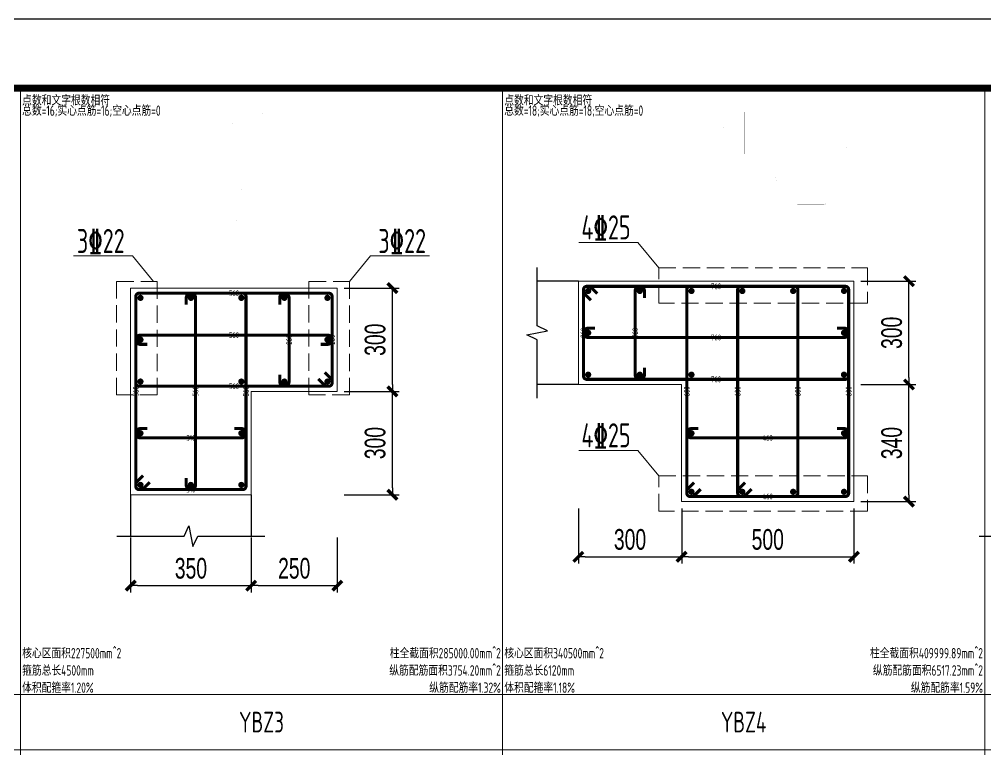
# Model space of a CAD drawing. Extents: x -129922 to 1190196, y -520662 to 139923.
# Drawn here: x 409931 to 423961, y -40897 to -30297 of the extents above; entities that cross this region are included whole.
import ezdxf
from ezdxf.enums import TextEntityAlignment as Align

# ---------------------------------------------------------------- set-up
doc = ezdxf.new("R2010")
doc.units = 0
doc.header["$LTSCALE"] = 1000
doc.header["$MEASUREMENT"] = 0
doc.linetypes.add('DASH', pattern=[0.35, 0.25, -0.1])
for name, color, linetype, lineweight in [('S-墙柱-编号', 4, 'Continuous', 20), ('S-大样-REIN', 1, 'Continuous', 20), ('S-大样-实线', 2, 'Continuous', 20), ('S-板-楼板负筋', 1, 'Continuous', 20), ('S-通用-TAB', 7, 'Continuous', 20)]:
    doc.layers.add(name, color=color, linetype=linetype, lineweight=lineweight)
for name, color, linetype in [('S-大样-实线-pdx', 7, 'Continuous'), ('Y-云图图框', 7, 'Continuous'), ('z-计算配筋', 7, 'Continuous'), ('z-详图标注', 3, 'Continuous')]:
    doc.layers.add(name, color=color, linetype=linetype)
doc.layers.add('箍筋长度', color=3, linetype='Continuous', plot=False)
doc.layers.add('配箍校核', color=34, linetype='Continuous', plot=False)
doc.styles.add('_YT_Name', font='', dxfattribs={"width": 0.8})
doc.styles.add('_YT_Sign_Text', font='ros.shx', dxfattribs={"width": 0.8, "bigfont": 'hztxt.shx'})
doc.styles.add('BW_Dim', font='Bweng.shx', dxfattribs={"width": 0.7, "bigfont": 'hztxt.shx'})
doc.styles.add('BW_Rein', font='tssdeng.shx', dxfattribs={"width": 0.7, "bigfont": 'hztxt.shx'})
doc.styles.get("Standard").update_dxf_attribs({"font": 'gbenor.shx', "bigfont": 'gbcbig.shx'})
doc.styles.add('TSSD_Rein', font='tssdeng.shx', dxfattribs={"width": 0.7, "bigfont": 'hztxt.shx'})
doc.styles.get('_YT_Name').set_extended_font_data('SimHei')
doc.dimstyles.new('Cyz_20_100', dxfattribs={"dimtxt": 300, "dimasz": 100, "dimexe": 100, "dimexo": 100, "dimgap": 100, "dimtad": 1, "dimdec": 0, "dimlfac": 0.2, "dimzin": 0, "dimdsep": 46, "dimtxsty": 'BW_Dim', "dimblk": '_bwk', "dimcen": 0, "dimclrt": 7, "dimadec": 0, "dimazin": 0, "dimtfac": 1, "dimtdec": 0, "dimtix": 1, "dimtmove": 2, "dimatfit": 0, "dimfxl": 0, "dimtolj": 1, "dimtzin": 0, "dimarcsym": 0})

# ---------------------------------------------------------------- blocks, each defined once
blk = doc.blocks.new('_bwk')
blk.add_line((-1, 0), (0, 0))
at = {"const_width": 0.5}
blk.add_lwpolyline([(-0.7, -0.7), (0.7, 0.7)], dxfattribs=at)
blk = doc.blocks.new('*D731')
at = {"layer": 'Defpoints', "color": 0, "transparency": 16777216}
for p in [(414547, -35697), (415347, -35697), (414547, -37197)]:
    blk.add_point(p, dxfattribs=at)
at = {"layer": 'z-详图标注', "color": 0, "lineweight": -2, "transparency": 16777216}
for p, q in [((414647, -35697), (415447, -35697)), ((415347, -37097), (415347, -35797)), ((414647, -37197), (415447, -37197))]:
    blk.add_line(p, q, dxfattribs=at)
at = {"layer": 'z-详图标注', "color": 0, "lineweight": -2, "transparency": 16777216, "xscale": 100, "yscale": 100, "zscale": 100}
for p, rotation in [((415347, -35697), 90), ((415347, -37197), 270)]:
    blk.add_blockref('_bwk', p, dxfattribs=dict(at, rotation=rotation))
at = {"layer": 'z-详图标注', "color": 7, "transparency": 16777216, "insert": (415097, -36447), "char_height": 300, "attachment_point": 5, "rotation": 90, "style": 'BW_Dim'}
blk.add_mtext('\\A1;300', dxfattribs=at)
blk = doc.blocks.new('*D732')
at = {"layer": 'Defpoints', "color": 0, "transparency": 16777216}
for p in [(414547, -34197), (415347, -34197), (414547, -35697)]:
    blk.add_point(p, dxfattribs=at)
at = {"layer": 'z-详图标注', "color": 0, "lineweight": -2, "transparency": 16777216}
for p, q in [((414647, -34197), (415447, -34197)), ((415347, -35597), (415347, -34297)), ((414647, -35697), (415447, -35697))]:
    blk.add_line(p, q, dxfattribs=at)
at = {"layer": 'z-详图标注', "color": 0, "lineweight": -2, "transparency": 16777216, "xscale": 100, "yscale": 100, "zscale": 100}
for p, rotation in [((415347, -34197), 90), ((415347, -35697), 270)]:
    blk.add_blockref('_bwk', p, dxfattribs=dict(at, rotation=rotation))
at = {"layer": 'z-详图标注', "color": 7, "transparency": 16777216, "insert": (415097, -34947), "char_height": 300, "attachment_point": 5, "rotation": 90, "style": 'BW_Dim'}
blk.add_mtext('\\A1;300', dxfattribs=at)
blk = doc.blocks.new('*D733')
at = {"layer": 'Defpoints', "color": 0, "transparency": 16777216}
for p in [(411547, -37716), (413297, -37716), (413297, -38516)]:
    blk.add_point(p, dxfattribs=at)
at = {"layer": 'z-详图标注', "color": 0, "lineweight": -2, "transparency": 16777216}
for p, q in [((411547, -37816), (411547, -38616)), ((413297, -37816), (413297, -38616)), ((411647, -38516), (413197, -38516))]:
    blk.add_line(p, q, dxfattribs=at)
at = {"layer": 'z-详图标注', "color": 0, "lineweight": -2, "transparency": 16777216, "xscale": 100, "yscale": 100, "zscale": 100, "rotation": 180}
blk.add_blockref('_bwk', (411547, -38516), dxfattribs=at)
at = {"layer": 'z-详图标注', "color": 0, "lineweight": -2, "transparency": 16777216, "xscale": 100, "yscale": 100, "zscale": 100}
blk.add_blockref('_bwk', (413297, -38516), dxfattribs=at)
at = {"layer": 'z-详图标注', "color": 7, "transparency": 16777216, "insert": (412422, -38266), "char_height": 300, "attachment_point": 5, "style": 'BW_Dim'}
blk.add_mtext('\\A1;350', dxfattribs=at)
blk = doc.blocks.new('*D734')
at = {"layer": 'Defpoints', "color": 0, "transparency": 16777216}
for p in [(413297, -37716), (414547, -37716), (414547, -38516)]:
    blk.add_point(p, dxfattribs=at)
at = {"layer": 'z-详图标注', "color": 0, "lineweight": -2, "transparency": 16777216}
for p, q in [((413297, -37816), (413297, -38616)), ((414547, -37816), (414547, -38616)), ((413397, -38516), (414447, -38516))]:
    blk.add_line(p, q, dxfattribs=at)
at = {"layer": 'z-详图标注', "color": 0, "lineweight": -2, "transparency": 16777216, "xscale": 100, "yscale": 100, "zscale": 100, "rotation": 180}
blk.add_blockref('_bwk', (413297, -38516), dxfattribs=at)
at = {"layer": 'z-详图标注', "color": 0, "lineweight": -2, "transparency": 16777216, "xscale": 100, "yscale": 100, "zscale": 100}
blk.add_blockref('_bwk', (414547, -38516), dxfattribs=at)
at = {"layer": 'z-详图标注', "color": 7, "transparency": 16777216, "insert": (413922, -38266), "char_height": 300, "attachment_point": 5, "style": 'BW_Dim'}
blk.add_mtext('\\A1;250', dxfattribs=at)
blk = doc.blocks.new('*D735')
at = {"layer": 'Defpoints', "color": 0, "transparency": 16777216}
for p in [(422047, -35597), (422847, -35597), (422047, -37297)]:
    blk.add_point(p, dxfattribs=at)
at = {"layer": 'z-详图标注', "color": 0, "lineweight": -2, "transparency": 16777216}
for p, q in [((422147, -35597), (422947, -35597)), ((422847, -37197), (422847, -35697)), ((422147, -37297), (422947, -37297))]:
    blk.add_line(p, q, dxfattribs=at)
at = {"layer": 'z-详图标注', "color": 0, "lineweight": -2, "transparency": 16777216, "xscale": 100, "yscale": 100, "zscale": 100}
for p, rotation in [((422847, -35597), 90), ((422847, -37297), 270)]:
    blk.add_blockref('_bwk', p, dxfattribs=dict(at, rotation=rotation))
at = {"layer": 'z-详图标注', "color": 7, "transparency": 16777216, "insert": (422597, -36447), "char_height": 300, "attachment_point": 5, "rotation": 90, "style": 'BW_Dim'}
blk.add_mtext('\\A1;340', dxfattribs=at)
blk = doc.blocks.new('*D736')
at = {"layer": 'Defpoints', "color": 0, "transparency": 16777216}
for p in [(422047, -34097), (422847, -34097), (422047, -35597)]:
    blk.add_point(p, dxfattribs=at)
at = {"layer": 'z-详图标注', "color": 0, "lineweight": -2, "transparency": 16777216}
for p, q in [((422147, -34097), (422947, -34097)), ((422847, -35497), (422847, -34197)), ((422147, -35597), (422947, -35597))]:
    blk.add_line(p, q, dxfattribs=at)
at = {"layer": 'z-详图标注', "color": 0, "lineweight": -2, "transparency": 16777216, "xscale": 100, "yscale": 100, "zscale": 100}
for p, rotation in [((422847, -34097), 90), ((422847, -35597), 270)]:
    blk.add_blockref('_bwk', p, dxfattribs=dict(at, rotation=rotation))
at = {"layer": 'z-详图标注', "color": 7, "transparency": 16777216, "insert": (422597, -34847), "char_height": 300, "attachment_point": 5, "rotation": 90, "style": 'BW_Dim'}
blk.add_mtext('\\A1;300', dxfattribs=at)
blk = doc.blocks.new('*D737')
at = {"layer": 'Defpoints', "color": 0, "transparency": 16777216}
for p in [(418047, -37297), (419547, -37297), (419547, -38097)]:
    blk.add_point(p, dxfattribs=at)
at = {"layer": 'z-详图标注', "color": 0, "lineweight": -2, "transparency": 16777216}
for p, q in [((418047, -37397), (418047, -38197)), ((419547, -37397), (419547, -38197)), ((418147, -38097), (419447, -38097))]:
    blk.add_line(p, q, dxfattribs=at)
at = {"layer": 'z-详图标注', "color": 0, "lineweight": -2, "transparency": 16777216, "xscale": 100, "yscale": 100, "zscale": 100, "rotation": 180}
blk.add_blockref('_bwk', (418047, -38097), dxfattribs=at)
at = {"layer": 'z-详图标注', "color": 0, "lineweight": -2, "transparency": 16777216, "xscale": 100, "yscale": 100, "zscale": 100}
blk.add_blockref('_bwk', (419547, -38097), dxfattribs=at)
at = {"layer": 'z-详图标注', "color": 7, "transparency": 16777216, "insert": (418797, -37847), "char_height": 300, "attachment_point": 5, "style": 'BW_Dim'}
blk.add_mtext('\\A1;300', dxfattribs=at)
blk = doc.blocks.new('*D738')
at = {"layer": 'Defpoints', "color": 0, "transparency": 16777216}
for p in [(419547, -37297), (422047, -37297), (422047, -38097)]:
    blk.add_point(p, dxfattribs=at)
at = {"layer": 'z-详图标注', "color": 0, "lineweight": -2, "transparency": 16777216}
for p, q in [((419547, -37397), (419547, -38197)), ((422047, -37397), (422047, -38197)), ((419647, -38097), (421947, -38097))]:
    blk.add_line(p, q, dxfattribs=at)
at = {"layer": 'z-详图标注', "color": 0, "lineweight": -2, "transparency": 16777216, "xscale": 100, "yscale": 100, "zscale": 100, "rotation": 180}
blk.add_blockref('_bwk', (419547, -38097), dxfattribs=at)
at = {"layer": 'z-详图标注', "color": 0, "lineweight": -2, "transparency": 16777216, "xscale": 100, "yscale": 100, "zscale": 100}
blk.add_blockref('_bwk', (422047, -38097), dxfattribs=at)
at = {"layer": 'z-详图标注', "color": 7, "transparency": 16777216, "insert": (420797, -37847), "char_height": 300, "attachment_point": 5, "style": 'BW_Dim'}
blk.add_mtext('\\A1;500', dxfattribs=at)
blk = doc.blocks.new('ECMCTK_A1_横_单行图名--0')
at = {"color": 4}
blk.add_lwpolyline([(0, 0), (841, 0), (841, 594), (0, 594)], close=True, dxfattribs=at)
at = {"const_width": 1}
blk.add_lwpolyline([(25, 10), (831, 10), (831, 584), (25, 584)], close=True, dxfattribs=at)
at = {"color": 80, "flags": 3}
for tag, height, p in [('YTHQINS', 3, (34.31, 585.5)), ('ECMCKEY', 3, (292.07, 288.23)), ('YTTQINS', 5.62, (848.03, 12.81)), ('YTFRAME', 3, (652.76, 5.84)), ('YTBARCODE_T1', 3, (749.78, 5.95))]:
    blk.add_attdef(tag, text='', height=height, dxfattribs=at).set_placement(p, align=Align.MIDDLE_CENTER)
for tag, height, style, width, p in [('证书编号', 4, '_YT_Sign_Text', 0.8, (708.87, 43.81)), ('审查批准号', 4, '_YT_Sign_Text', 0.8, (761.06, 43.81)), ('工程号', 4, '_YT_Sign_Text', 0.5, (804.08, 44.12)), ('设计单位', 6, '_YT_Name', 0.8, (623.75, 38.6)), ('建设单位', 4, '_YT_Sign_Text', 0.8, (734.96, 36.11)), ('阶段', 4, '_YT_Sign_Text', 0.8, (804.08, 35.81)), ('项目号', 4, '_YT_Sign_Text', 0.5, (822.08, 33.72)), ('项目名称', 4, '_YT_Sign_Text', 0.8, (734.96, 28.11)), ('专业', 4, '_YT_Sign_Text', 0.8, (804.08, 27.31)), ('图纸编号', 4, '_YT_Sign_Text', 0.5, (803.93, 19.36)), ('图纸名称', 4.5, '_YT_Name', 0.8, (735.39, 15.06)), ('版本号', 4, '_YT_Sign_Text', 0.8, (822.08, 13)), ('出图比例', 4.2, '_YT_Sign_Text', 0.8, (681.82, 11.78)), ('日期', 4, '_YT_Sign_Text', 0.5, (803.88, 12.13))]:
    blk.add_attdef(tag, text='', height=height, dxfattribs=dict(style=style, width=width)).set_placement(p, align=Align.CENTER)
at = {"style": '_YT_Sign_Text', "width": 0.8, "flags": 3}
for tag, p, height in [('[审定人]', (590.95, 27.81), 4.1), ('{审定人}', (605.87, 26.45), 6.24), ('[校对人]', (642.23, 27.82), 4.1), ('{校对人}', (658.35, 26.53), 6.24), ('{审核人}', (606.98, 18.44), 6.24), ('{设计人}', (658.48, 18.54), 6.24), ('[审核人]', (591.01, 19.76), 4.1), ('[设计人]', (642.47, 20.21), 4.1), ('{项目负责人}', (608.28, 10.72), 6.24), ('{专业负责人}', (658.58, 10.36), 6.24), ('[项目负责人]', (590.78, 12.01), 4.1), ('[专业负责人]', (642.74, 11.77), 4.1)]:
    blk.add_attdef(tag, p, '', height=height, dxfattribs=at)
at = {"color": 80, "flags": 3}
for tag, p in [('YTQRCODE', (551.04, 11.91)), ('YTBZSIT', (25, 10)), ('EXT_TK_LEFT', (25, 10))]:
    blk.add_attdef(tag, p, '', height=3, dxfattribs=at)

msp = doc.modelspace()

# ---------------------------------------------------------------- linework, layer by layer
at = {"layer": 'S-墙柱-编号'}
for points in [[(419214.3, -33903.7), (418910.5, -33533.9), (418052, -33533.9)], [(411879.2, -34101.6), (411575.3, -33731.7), (410716.8, -33731.7)], [(414723.5, -34101.6), (415027.3, -33731.7), (415885.8, -33731.7)], [(419214.3, -36922.2), (418910.5, -36552.4), (418052, -36552.4)]]:
    msp.add_lwpolyline(points, dxfattribs=at)
at = {"layer": 'S-墙柱-编号', "linetype": 'DASH'}
for points in [[(419214.3, -33903.7), (422242.8, -33903.7), (422242.8, -34416.7), (419214.3, -34416.7)], [(411343.6, -34101.6), (411932, -34101.6), (411932, -35747.7), (411343.6, -35747.7)], [(414135.1, -34101.6), (414723.5, -34101.6), (414723.5, -35747.7), (414135.1, -35747.7)], [(419214.3, -36922.2), (422242.8, -36922.2), (422242.8, -37435.2), (419214.3, -37435.2)]]:
    msp.add_lwpolyline(points, close=True, dxfattribs=at)
at = {"layer": 'S-大样-REIN', "const_width": 45}
for points in [[(418166.7, -34239.4, 1), (418211.7, -34239.4, 1)], [(418916.7, -34239.4, 1), (418961.7, -34239.4, 1)], [(419666.7, -34239.4, 1), (419711.7, -34239.4, 1)], [(420405, -34239.4, 1), (420450, -34239.4, 1)], [(421143.3, -34239.4, 1), (421188.3, -34239.4, 1)], [(421881.7, -34239.4, 1), (421926.7, -34239.4, 1)], [(411666.7, -34339.4, 1), (411711.7, -34339.4, 1)], [(412399.2, -34339.4, 1), (412444.2, -34339.4, 1)], [(413131.7, -34339.4, 1), (413176.7, -34339.4, 1)], [(413756.7, -34339.4, 1), (413801.7, -34339.4, 1)], [(414381.7, -34339.4, 1), (414426.7, -34339.4, 1)], [(411666.7, -34946.9, 1), (411711.7, -34946.9, 1)], [(414381.7, -34946.9, 1), (414426.7, -34946.9, 1)], [(418166.7, -34846.9, 1), (418211.7, -34846.9, 1)], [(421881.7, -34846.9, 1), (421926.7, -34846.9, 1)], [(418166.7, -35454.4, 1), (418211.7, -35454.4, 1)], [(418916.7, -35454.4, 1), (418961.7, -35454.4, 1)], [(419666.7, -35454.4, 1), (419711.7, -35454.4, 1)], [(421881.7, -35454.4, 1), (421926.7, -35454.4, 1)], [(411666.7, -35554.4, 1), (411711.7, -35554.4, 1)], [(413131.7, -35554.4, 1), (413176.7, -35554.4, 1)], [(413756.7, -35554.4, 1), (413801.7, -35554.4, 1)], [(414381.7, -35554.4, 1), (414426.7, -35554.4, 1)], [(411666.7, -36304.4, 1), (411711.7, -36304.4, 1)], [(413131.7, -36304.4, 1), (413176.7, -36304.4, 1)], [(419666.7, -36304.4, 1), (419711.7, -36304.4, 1)], [(421881.7, -36304.4, 1), (421926.7, -36304.4, 1)], [(411666.7, -37054.4, 1), (411711.7, -37054.4, 1)], [(412399.2, -37054.4, 1), (412444.2, -37054.4, 1)], [(413131.7, -37054.4, 1), (413176.7, -37054.4, 1)], [(419666.7, -37154.4, 1), (419711.7, -37154.4, 1)], [(420405, -37154.4, 1), (420450, -37154.4, 1)], [(421143.3, -37154.4, 1), (421188.3, -37154.4, 1)], [(421881.7, -37154.4, 1), (421926.7, -37154.4, 1)]]:
    msp.add_lwpolyline(points, format="xyb", close=True, dxfattribs=at)
at = {"layer": 'S-大样-实线'}
for points in [[(413296.7, -35696.9), (414546.7, -35696.9), (414546.7, -34196.9), (411546.7, -34196.9), (411546.7, -37196.9), (413296.7, -37196.9)], [(419546.7, -35596.9), (419546.7, -37296.9), (422046.7, -37296.9), (422046.7, -34096.9), (418046.7, -34096.9), (418046.7, -35596.9)]]:
    msp.add_lwpolyline(points, close=True, dxfattribs=at)
at = {"layer": 'S-大样-实线-pdx'}
for points in [[(417446.7, -35796.9), (417446.7, -34946.9), (417296.7, -34876.9), (417596.7, -34816.9), (417446.7, -34746.9), (417446.7, -33896.9)], [(418046.7, -34096.9), (417446.7, -34096.9)], [(418046.7, -35596.9), (417446.7, -35596.9)], [(411546.7, -37196.9), (411546.7, -37796.9)], [(413296.7, -37196.9), (413296.7, -37796.9)], [(411346.7, -37796.9), (412321.7, -37796.9), (412391.7, -37646.9), (412451.7, -37946.9), (412521.7, -37796.9), (413496.7, -37796.9)], [(423868.7, -37796.9), (424843.7, -37796.9), (424913.7, -37646.9), (424973.7, -37946.9), (425043.7, -37796.9), (426018.7, -37796.9)]]:
    msp.add_lwpolyline(points, dxfattribs=at)
at = {"layer": 'S-板-楼板负筋'}
for points, const_width in [([(420080.9, -31578.9), (420035, -31533, -0.1989124), (420027.9, -31516), (420027.9, -31502.2, -0.4142136), (420051.9, -31478.2), (421928.9, -31478.2, -0.4142136), (421952.9, -31502.2), (421952.9, -32129.2, -0.4142135), (421928.9, -32153.2), (420051.9, -32153.2, -0.4142136), (420027.9, -32129.2), (420027.9, -31502.2, -0.4142136), (420051.9, -31478.2), (420065.7, -31478.2, -0.1989124), (420082.7, -31485.2), (420128.7, -31531.2)], 0.1), ([(420934.9, -33006.5), (420888.9, -33052.4, -0.1989124), (420872, -33059.4), (420858.2, -33059.4, -0.4142136), (420834.2, -33035.4), (420834.2, -31558.4, -0.4142136), (420858.2, -31534.4), (421985.2, -31534.4, -0.4142136), (422009.2, -31558.4), (422009.2, -33035.4, -0.4142136), (421985.2, -33059.4), (420858.2, -33059.4, -0.4142136), (420834.2, -33035.4), (420834.2, -33021.7, -0.1989124), (420841.2, -33004.7), (420887.2, -32958.7)], 0.1), ([(421304.1, -32931.5), (421258.1, -32977.4, -0.1989124), (421241.1, -32984.4), (421227.3, -32984.4, -0.4142136), (421203.3, -32960.4), (421203.3, -31483.4, -0.4142136), (421227.3, -31459.4), (421616, -31459.4, -0.4142136), (421640, -31483.4), (421640, -32960.4, -0.4142136), (421616, -32984.4), (421227.3, -32984.4, -0.4142136), (421203.3, -32960.4), (421203.3, -32946.7, -0.1989124), (421210.4, -32929.7), (421256.3, -32883.7)], 0.1), ([(413450.4, -31743.2), (413450.4, -31693.2, -1), (413517.9, -31693.2), (413517.9, -33050.7, -1), (413450.4, -33050.7), (413450.4, -33000.7)], 0.1), ([(414129.2, -31743.2), (414129.2, -31693.2, -1), (414196.7, -31693.2), (414196.7, -32300.7, -1), (414129.2, -32300.7), (414129.2, -32250.7)], 0.1), ([(420526.7, -32200.7), (420526.7, -32250.7, -1), (420459.2, -32250.7), (420459.2, -31643.2, -1), (420526.7, -31643.2), (420526.7, -31693.2)], 0.1), ([(413128.7, -33162.7), (413082.7, -33208.7, -0.1989124), (413065.7, -33215.7), (413051.9, -33215.7, -0.4142136), (413027.9, -33191.7), (413027.9, -31814.7, -0.4142136), (413051.9, -31790.7), (413803.9, -31790.7, -0.4142136), (413827.9, -31814.7), (413827.9, -33191.7, -0.4142136), (413803.9, -33215.7), (413051.9, -33215.7, -0.4142136), (413027.9, -33191.7), (413027.9, -33177.9, -0.1989124), (413035, -33160.9), (413080.9, -33115)], 0.1), ([(414456.2, -32308.7), (414502.2, -32354.7, -0.1989124), (414509.2, -32371.7), (414509.2, -32385.4, -0.4142136), (414485.2, -32409.4), (413108.2, -32409.4, -0.4142136), (413084.2, -32385.4), (413084.2, -31758.4, -0.4142136), (413108.2, -31734.4), (414485.2, -31734.4, -0.4142136), (414509.2, -31758.4), (414509.2, -32385.4, -0.4142136), (414485.2, -32409.4), (414471.4, -32409.4, -0.1989124), (414454.4, -32402.4), (414408.5, -32356.5)], 0.1), ([(422000.4, -31838.2), (422050.4, -31838.2, -1), (422050.4, -31905.7), (420192.9, -31905.7, -1), (420192.9, -31838.2), (420242.9, -31838.2)], 0.1), ([(413092.9, -32105.7), (413042.9, -32105.7, -1), (413042.9, -32038.2), (414400.4, -32038.2, -1), (414400.4, -32105.7), (414350.4, -32105.7)], 0.1), ([(422000.4, -32566.9), (422050.4, -32566.9, -1), (422050.4, -32634.4), (420942.9, -32634.4, -1), (420942.9, -32566.9), (420992.9, -32566.9)], 0.1), ([(413875.4, -32716.9), (413925.4, -32716.9, -1), (413925.4, -32784.4), (413192.9, -32784.4, -1), (413192.9, -32716.9), (413242.9, -32716.9)], 0.1), ([(418227.7, -34373.4), (418135.7, -34281.5, -0.1989124), (418121.7, -34247.5), (418121.7, -34219.9, -0.4142136), (418169.7, -34171.9), (421923.7, -34171.9, -0.4142136), (421971.7, -34219.9), (421971.7, -35473.9, -0.4142135), (421923.7, -35521.9), (418169.7, -35521.9, -0.4142136), (418121.7, -35473.9), (418121.7, -34219.9, -0.4142136), (418169.7, -34171.9), (418197.3, -34171.9, -0.1989124), (418231.2, -34186), (418323.1, -34277.9)], 45), ([(419006.7, -35354.4), (419006.7, -35454.4, -1), (418871.7, -35454.4), (418871.7, -34239.4, -1), (419006.7, -34239.4), (419006.7, -34339.4)], 45), ([(419823.1, -37116), (419731.2, -37207.9, -0.1989124), (419697.3, -37221.9), (419669.7, -37221.9, -0.4142136), (419621.7, -37173.9), (419621.7, -34219.9, -0.4142136), (419669.7, -34171.9), (421923.7, -34171.9, -0.4142136), (421971.7, -34219.9), (421971.7, -37173.9, -0.4142136), (421923.7, -37221.9), (419669.7, -37221.9, -0.4142136), (419621.7, -37173.9), (419621.7, -37146.4, -0.1989124), (419635.7, -37112.4), (419727.7, -37020.5)], 45), ([(420561.5, -37116), (420469.5, -37207.9, -0.1989124), (420435.6, -37221.9), (420408, -37221.9, -0.4142136), (420360, -37173.9), (420360, -34219.9, -0.4142136), (420408, -34171.9), (421185.3, -34171.9, -0.4142136), (421233.3, -34219.9), (421233.3, -37173.9, -0.4142136), (421185.3, -37221.9), (420408, -37221.9, -0.4142136), (420360, -37173.9), (420360, -37146.4, -0.1989124), (420374.1, -37112.4), (420466, -37020.5)], 45), ([(411823.1, -37016), (411731.2, -37107.9, -0.1989124), (411697.3, -37121.9), (411669.7, -37121.9, -0.4142136), (411621.7, -37073.9), (411621.7, -34319.9, -0.4142136), (411669.7, -34271.9), (413173.7, -34271.9, -0.4142136), (413221.7, -34319.9), (413221.7, -37073.9, -0.4142136), (413173.7, -37121.9), (411669.7, -37121.9, -0.4142136), (411621.7, -37073.9), (411621.7, -37046.4, -0.1989124), (411635.7, -37012.4), (411727.7, -36920.5)], 45), ([(414365.7, -35420.5), (414457.6, -35512.4, -0.1989124), (414471.7, -35546.4), (414471.7, -35573.9, -0.4142136), (414423.7, -35621.9), (411669.7, -35621.9, -0.4142136), (411621.7, -35573.9), (411621.7, -34319.9, -0.4142136), (411669.7, -34271.9), (414423.7, -34271.9, -0.4142136), (414471.7, -34319.9), (414471.7, -35573.9, -0.4142136), (414423.7, -35621.9), (414396.1, -35621.9, -0.1989124), (414362.2, -35607.9), (414270.2, -35516)], 45), ([(412354.2, -34439.4), (412354.2, -34339.4, -1), (412489.2, -34339.4), (412489.2, -37054.4, -1), (412354.2, -37054.4), (412354.2, -36954.4)], 45), ([(413711.7, -34439.4), (413711.7, -34339.4, -1), (413846.7, -34339.4), (413846.7, -35554.4, -1), (413711.7, -35554.4), (413711.7, -35454.4)], 45), ([(421804.2, -34779.4), (421904.2, -34779.4, -1), (421904.2, -34914.4), (418189.2, -34914.4, -1), (418189.2, -34779.4), (418289.2, -34779.4)], 45), ([(411789.2, -35014.4), (411689.2, -35014.4, -1), (411689.2, -34879.4), (414404.2, -34879.4, -1), (414404.2, -35014.4), (414304.2, -35014.4)], 45), ([(413054.2, -36236.9), (413154.2, -36236.9, -1), (413154.2, -36371.9), (411689.2, -36371.9, -1), (411689.2, -36236.9), (411789.2, -36236.9)], 45), ([(421804.2, -36236.9), (421904.2, -36236.9, -1), (421904.2, -36371.9), (419689.2, -36371.9, -1), (419689.2, -36236.9), (419789.2, -36236.9)], 45)]:
    msp.add_lwpolyline(points, format="xyb", dxfattribs=dict(at, const_width=const_width))
at = {"layer": 'S-通用-TAB'}
for points in [[(402946.7, -43296.9), (402946.7, -31296.9), (409946.7, -31296.9), (409946.7, -43296.9), (402946.7, -43296.9), (402946.7, -40096.9), (409946.7, -40096.9), (409946.7, -40896.9), (402946.7, -40896.9), (402946.7, -41696.9), (409946.7, -41696.9), (409946.7, -42496.9), (402946.7, -42496.9), (402946.7, -43296.9)], [(409946.7, -43296.9), (409946.7, -31296.9), (416946.7, -31296.9), (416946.7, -43296.9), (409946.7, -43296.9), (409946.7, -40096.9), (416946.7, -40096.9), (416946.7, -40896.9), (409946.7, -40896.9), (409946.7, -41696.9), (416946.7, -41696.9), (416946.7, -42496.9), (409946.7, -42496.9), (409946.7, -43296.9)], [(416946.7, -43296.9), (416946.7, -31296.9), (423946.7, -31296.9), (423946.7, -43296.9), (416946.7, -43296.9), (416946.7, -40096.9), (423946.7, -40096.9), (423946.7, -40896.9), (416946.7, -40896.9), (416946.7, -41696.9), (423946.7, -41696.9), (423946.7, -42496.9), (416946.7, -42496.9), (416946.7, -43296.9)], [(423946.7, -43296.9), (423946.7, -31296.9), (430946.7, -31296.9), (430946.7, -43296.9), (423946.7, -43296.9), (423946.7, -40096.9), (430946.7, -40096.9), (430946.7, -40896.9), (423946.7, -40896.9), (423946.7, -41696.9), (430946.7, -41696.9), (430946.7, -42496.9), (423946.7, -42496.9), (423946.7, -43296.9)]]:
    msp.add_lwpolyline(points, dxfattribs=at)

# ---------------------------------------------------------------- block references
at = {"layer": 'Y-云图图框', "xscale": 100, "yscale": 100, "zscale": 100}
msp.add_blockref('ECMCTK_A1_横_单行图名--0', (391696.7, -89696.9), dxfattribs=at)

# ---------------------------------------------------------------- texts
at = {"layer": 'S-墙柱-编号', "style": 'TSSD_Rein', "width": 0.7}
for s, p in [('4\x8425', (418448.5, -33316.3)), ('3\x8422', (411113.3, -33514.1)), ('3\x8422', (415489.3, -33514.1)), ('4\x8425', (418448.5, -36334.8))]:
    msp.add_text(s, height=350, dxfattribs=at).set_placement(p, align=Align.MIDDLE_CENTER)
at = {"layer": 'z-计算配筋', "color": 3, "style": 'BW_Rein', "width": 0.7}
for s, p in [('YBZ3', (413446.7, -40496.9)), ('YBZ4', (420446.7, -40496.9))]:
    msp.add_text(s, height=300, dxfattribs=at).set_placement(p, align=Align.MIDDLE_CENTER)
at = {"layer": '箍筋长度', "style": 'BW_Rein', "width": 0.7}
for s, p in [('560', (413046.7, -34271.9)), ('560', (413046.7, -34879.4)), ('560', (413046.7, -35621.9)), ('310', (412421.7, -36371.9)), ('310', (412421.7, -37121.9))]:
    msp.add_text(s, height=85, dxfattribs=at).set_placement(p, align=Align.MIDDLE_CENTER)
for s, rotation, p in [('760', 360, (420046.7, -34171.9)), ('260', 90, (418121.7, -34846.9)), ('260', 90, (418871.7, -34846.9)), ('260', 90, (413846.7, -34946.9)), ('260', 90, (414471.7, -34946.9)), ('760', 360, (420046.7, -34914.4)), ('760', 0, (420046.7, -35521.9)), ('560', 90, (411621.7, -35696.9)), ('560', 90, (412489.2, -35696.9)), ('560', 90, (413221.7, -35696.9)), ('600', 90, (419621.7, -35696.9)), ('600', 90, (420360, -35696.9)), ('600', 90, (421233.3, -35696.9)), ('600', 90, (421971.7, -35696.9)), ('460', 360, (420796.7, -36371.9)), ('460', 360, (420796.7, -37221.9))]:
    msp.add_text(s, height=85, rotation=rotation, dxfattribs=at).set_placement(p, align=Align.MIDDLE_CENTER)
at = {"layer": '配箍校核', "style": 'BW_Rein', "width": 0.7}
for s, p in [('点数和文字根数相符', (409971.7, -31546.9)), ('点数和文字根数相符', (416971.7, -31546.9)), ('总数=16;实心点筋=16;空心点筋=0', (409971.7, -31696.9)), ('总数=18;实心点筋=18;空心点筋=0', (416971.7, -31696.9)), ('核心区面积227500mm^ 2', (409971.7, -39571.9)), ('核心区面积340500mm^ 2', (416971.7, -39571.9)), ('箍筋总长4500mm', (409971.7, -39821.9)), ('箍筋总长6120mm', (416971.7, -39821.9)), ('体积配箍率1.20%', (409971.7, -40071.9)), ('体积配箍率1.18%', (416971.7, -40071.9))]:
    msp.add_text(s, height=150, dxfattribs=at).set_placement(p)
for s, p in [('柱全截面积285000.00mm^ 2', (416921.7, -39571.9)), ('柱全截面积409999.89mm^ 2', (423921.7, -39571.9)), ('纵筋配筋面积3754.20mm^ 2', (416921.7, -39821.9)), ('纵筋配筋面积6517.23mm^ 2', (423921.7, -39821.9)), ('纵筋配筋率1.32%', (416921.7, -40071.9)), ('纵筋配筋率1.59%', (423921.7, -40071.9))]:
    msp.add_text(s, height=150, dxfattribs=at).set_placement(p, align=Align.RIGHT)

# ---------------------------------------------------------------- dimensions: what is measured, and where the dimension line sits
at = {"layer": 'z-详图标注'}
for base, p1, p2, picture, middle in [((422846.7, -34096.9), (422046.7, -35596.9), (422046.7, -34096.9), '*D736', (422596.7, -34846.9)), ((415346.7, -34196.9), (414546.7, -35696.9), (414546.7, -34196.9), '*D732', (415096.7, -34946.9)), ((415346.7, -35696.9), (414546.7, -37196.9), (414546.7, -35696.9), '*D731', (415096.7, -36446.9)), ((422846.7, -35596.9), (422046.7, -37296.9), (422046.7, -35596.9), '*D735', (422596.7, -36446.9))]:
    dim = msp.add_linear_dim(base=base, p1=p1, p2=p2, angle=90, dimstyle='Cyz_20_100', dxfattribs=at)
    dim.commit()
    dim.dimension.update_dxf_attribs({"geometry": picture, "text_midpoint": middle})
for base, p1, p2, picture, middle in [((419546.7, -38096.9), (418046.7, -37296.9), (419546.7, -37296.9), '*D737', (418796.7, -37846.9)), ((422046.7, -38096.9), (419546.7, -37296.9), (422046.7, -37296.9), '*D738', (420796.7, -37846.9)), ((413296.7, -38516), (411546.7, -37716), (413296.7, -37716), '*D733', (412421.7, -38266)), ((414546.7, -38516), (413296.7, -37716), (414546.7, -37716), '*D734', (413921.7, -38266))]:
    dim = msp.add_linear_dim(base=base, p1=p1, p2=p2, dimstyle='Cyz_20_100', dxfattribs=at)
    dim.commit()
    dim.dimension.update_dxf_attribs({"geometry": picture, "text_midpoint": middle})

doc.saveas('drawing.dxf')
